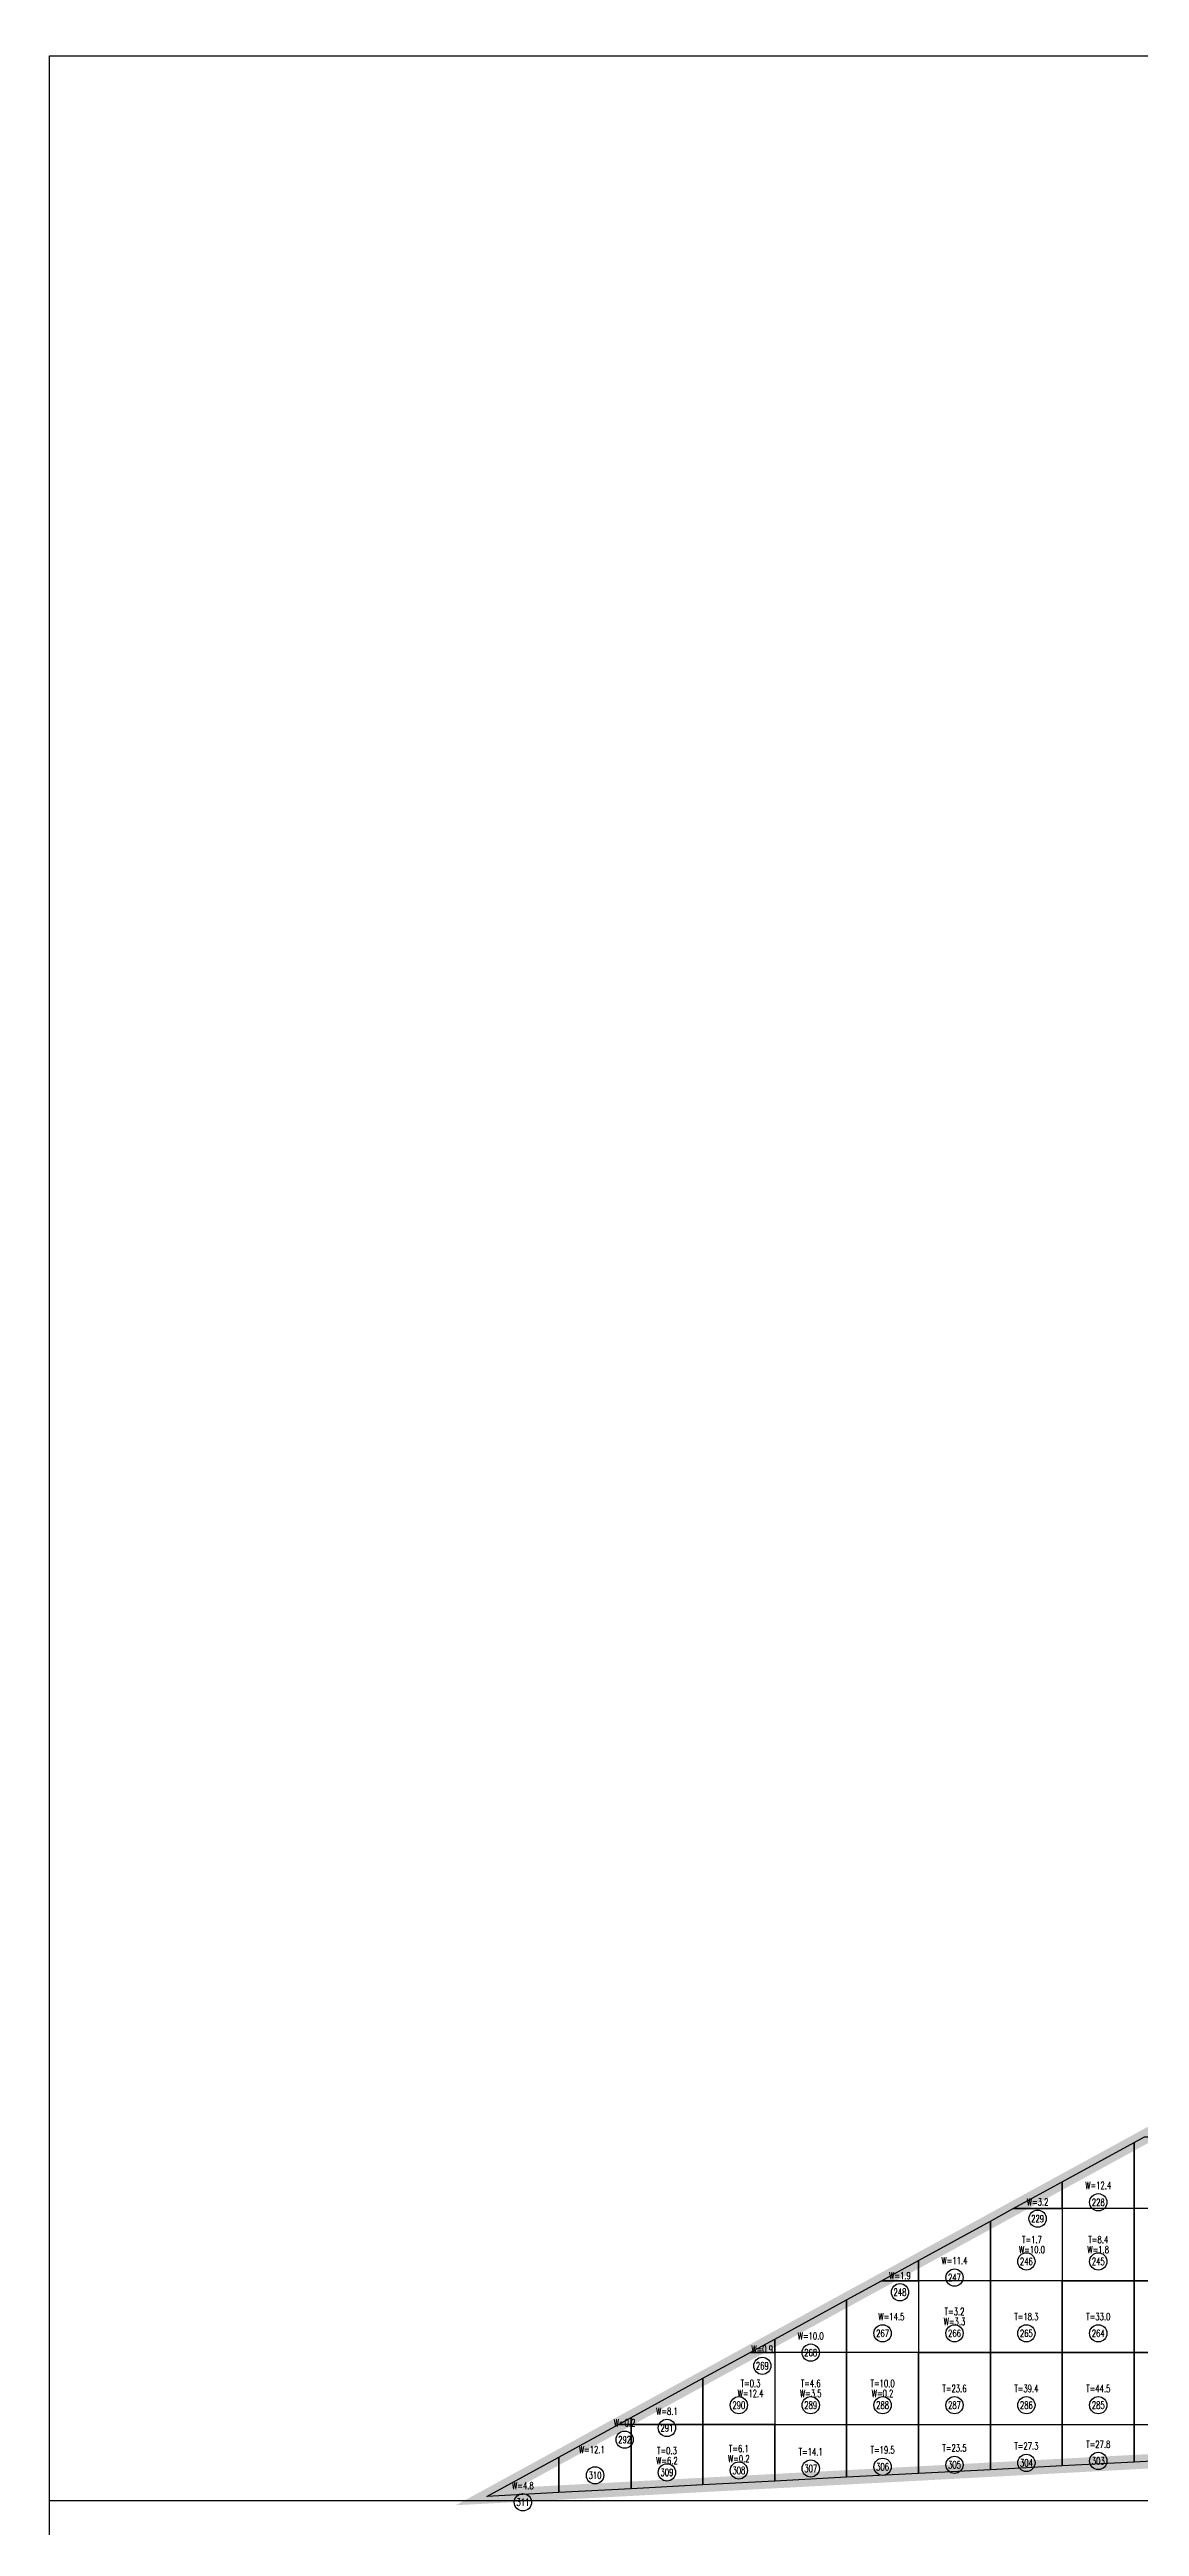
# Model space of a CAD drawing. Extents: x 4283 to 40403, y 1134 to 1764.
# Drawn here: x 8983.5 to 9028, y 1573 to 1674.4 of the extents above; entities that cross this region are included whole.
import ezdxf
from ezdxf.enums import TextEntityAlignment as Align

# ---------------------------------------------------------------- set-up
doc = ezdxf.new("R2010")
doc.units = 0
for name, color, linetype in [('tdz_9-1方格网', 2, 'Continuous'), ('tdz_9-1方格网计算', 7, 'Continuous'), ('tdz_土方计算图', 7, 'Continuous'), ('tdz_格田', 6, 'Continuous')]:
    doc.layers.add(name, color=color, linetype=linetype)
doc.styles.add('GLandNum', font='txt_____.ttf', dxfattribs={"width": 0.7, "height": 0.5})

msp = doc.modelspace()

# ---------------------------------------------------------------- linework, layer by layer
at = {"layer": 'tdz_9-1方格网', "linetype": 'Continuous'}
for points in [[(9028.24, 1588.97, 1999.27), (9030.77, 1588.97, 1998.92), (9030.77, 1586.03, 1998.51), (9027.82, 1586.03, 1998.83), (9027.82, 1588.74, 1999.31)], [(9027.82, 1588.74, 1999.31), (9027.82, 1586.03, 1998.83), (9024.88, 1586.03, 1999.21), (9024.88, 1587.13, 1999.47)], [(9024.88, 1587.13, 1999.47), (9024.88, 1586.03, 1999.21), (9022.87, 1586.03, 1999.53)], [(9022.87, 1586.03, 1999.53), (9024.88, 1586.03, 1999.21), (9024.88, 1583.08, 1998.29), (9021.94, 1583.08, 1998.96), (9021.94, 1585.52, 1999.55)], [(9024.88, 1586.03, 1999.21), (9024.88, 1583.08, 1998.29), (9027.82, 1583.08, 1998.07), (9027.82, 1586.03, 1998.83)], [(9027.82, 1586.03, 1998.83), (9027.82, 1583.08, 1998.07), (9030.77, 1583.08, 1998.04), (9030.77, 1586.03, 1998.51)], [(9021.94, 1585.52, 1999.55), (9021.94, 1583.08, 1998.96), (9019, 1583.08, 1999.49), (9019, 1583.91, 1999.64)], [(9019, 1583.91, 1999.64), (9019, 1583.08, 1999.49), (9017.49, 1583.08, 1999.68)], [(9017.49, 1583.08, 1999.68), (9019, 1583.08, 1999.49), (9019, 1580.14, 1998.93), (9016.06, 1580.14, 1999.2), (9016.06, 1582.3, 1999.73)], [(9019, 1583.08, 1999.49), (9019, 1580.14, 1998.93), (9021.94, 1580.14, 1998.32), (9021.94, 1583.08, 1998.96)], [(9021.94, 1583.08, 1998.96), (9021.94, 1580.14, 1998.32), (9024.88, 1580.14, 1997.71), (9024.88, 1583.08, 1998.29)], [(9024.88, 1583.08, 1998.29), (9024.88, 1580.14, 1997.71), (9027.82, 1580.14, 1997.85), (9027.82, 1583.08, 1998.07)], [(9027.82, 1583.08, 1998.07), (9027.82, 1580.14, 1997.85), (9030.77, 1580.14, 1997.89), (9030.77, 1583.08, 1998.04)], [(9016.06, 1582.3, 1999.73), (9016.06, 1580.14, 1999.2), (9013.12, 1580.14, 1999.73), (9013.12, 1580.69, 1999.81)], [(9013.12, 1580.69, 1999.81), (9013.12, 1580.14, 1999.73), (9012.11, 1580.14, 1999.84)], [(9012.11, 1580.14, 1999.84), (9013.12, 1580.14, 1999.73), (9013.12, 1577.2, 1998.89), (9010.18, 1577.2, 1999.4), (9010.18, 1579.09, 1999.9)], [(9013.12, 1580.14, 1999.73), (9013.12, 1577.2, 1998.89), (9016.06, 1577.2, 1998.54), (9016.06, 1580.14, 1999.2)], [(9016.06, 1580.14, 1999.2), (9016.06, 1577.2, 1998.54), (9019, 1577.2, 1998.27), (9019, 1580.14, 1998.93)], [(9019, 1580.14, 1998.93), (9019, 1577.2, 1998.27), (9021.94, 1577.2, 1998.01), (9021.94, 1580.14, 1998.32)], [(9021.94, 1580.14, 1998.32), (9021.94, 1577.2, 1998.01), (9024.88, 1577.2, 1997.66), (9024.88, 1580.14, 1997.71)], [(9024.88, 1580.14, 1997.71), (9024.88, 1577.2, 1997.66), (9027.82, 1577.2, 1997.65), (9027.82, 1580.14, 1997.85)], [(9027.82, 1580.14, 1997.85), (9027.82, 1577.2, 1997.65), (9030.77, 1577.2, 1997.52), (9030.77, 1580.14, 1997.89)], [(9010.18, 1579.09, 1999.9), (9010.18, 1577.2, 1999.4), (9007.24, 1577.2, 1999.98), (9007.24, 1577.48, 1999.98)], [(9004.29, 1574.42, 1999.7), (9004.29, 1575.87, 2000), (9006.73, 1577.2, 1999.99), (9007.24, 1577.2, 1999.98), (9007.24, 1574.57, 1999.41)], [(9007.24, 1577.48, 1999.98), (9007.24, 1577.2, 1999.98), (9006.73, 1577.2, 1999.99)], [(9007.24, 1574.57, 1999.41), (9007.24, 1577.2, 1999.98), (9010.18, 1577.2, 1999.4), (9010.18, 1574.73, 1999.11)], [(9010.18, 1574.73, 1999.11), (9010.18, 1577.2, 1999.4), (9013.12, 1577.2, 1998.89), (9013.12, 1574.88, 1998.81)], [(9013.12, 1574.88, 1998.81), (9013.12, 1577.2, 1998.89), (9016.06, 1577.2, 1998.54), (9016.06, 1575.04, 1998.52)], [(9016.06, 1575.04, 1998.52), (9016.06, 1577.2, 1998.54), (9019, 1577.2, 1998.27), (9019, 1575.2, 1998.22)], [(9019, 1575.2, 1998.22), (9019, 1577.2, 1998.27), (9021.94, 1577.2, 1998.01), (9021.94, 1575.35, 1997.93)], [(9021.94, 1575.35, 1997.93), (9021.94, 1577.2, 1998.01), (9024.88, 1577.2, 1997.66), (9024.88, 1575.51, 1997.63)], [(9024.88, 1575.51, 1997.63), (9024.88, 1577.2, 1997.66), (9027.82, 1577.2, 1997.65), (9027.82, 1575.66, 1997.33)], [(9027.82, 1575.66, 1997.33), (9027.82, 1577.2, 1997.65), (9030.77, 1577.2, 1997.52), (9030.77, 1575.82, 1997.04)], [(9004.29, 1575.87, 2000), (9004.29, 1574.42, 1999.7), (9001.35, 1574.26, 2000)]]:
    msp.add_polyline3d(points, close=True, dxfattribs=at)
at = {"layer": 'tdz_9-1方格网计算', "color": 7, "linetype": 'Continuous'}
for centre in [(9023.87, 1585.62), (9026.35, 1586.29), (9023.41, 1583.87), (9026.35, 1583.87), (9018.24, 1582.61), (9020.47, 1583.21), (9017.53, 1580.93), (9020.47, 1580.93), (9023.41, 1580.93), (9026.35, 1580.93), (9012.61, 1579.6), (9014.59, 1580.14), (9011.65, 1577.99), (9014.59, 1577.99), (9017.53, 1577.99), (9020.47, 1577.99), (9023.41, 1577.99), (9026.35, 1577.99), (9006.98, 1576.58), (9008.71, 1577.06), (9008.71, 1575.24), (9011.65, 1575.32), (9014.59, 1575.4), (9017.53, 1575.47), (9020.47, 1575.55), (9023.41, 1575.63), (9026.35, 1575.71), (9005.77, 1575.12), (9002.82, 1574.02)]:
    msp.add_circle(centre, 0.353, dxfattribs=at)
at = {"layer": 'tdz_土方计算图', "linetype": 'Continuous'}
for points in [[(8983.46, 1674.09), (9113.46, 1674.09)], [(8983.46, 1514.09), (8983.46, 1514.09), (8983.46, 1674.09), (8983.46, 1674.09)], [(8983.46, 1574.09), (9113.46, 1574.09)]]:
    msp.add_lwpolyline(points, dxfattribs=at)
at = {"layer": 'tdz_格田', "linetype": 'Continuous', "lineweight": 60, "const_width": 0.588}
msp.add_lwpolyline([(9001.35, 1574.26), (9062.2, 1607.54), (9073.85, 1643.94), (9085.32, 1673.92), (9095.57, 1667.97), (9068.53, 1577.82), (9001.35, 1574.26)], close=True, dxfattribs=at)

# ---------------------------------------------------------------- texts
at = {"layer": 'tdz_9-1方格网计算', "color": 173, "linetype": 'Continuous', "style": 'GLandNum', "width": 0.7}
for s, p in [('W=12.4', (9026.35, 1586.98)), ('W=3.2', (9023.87, 1586.3)), ('W=11.4', (9020.47, 1583.9)), ('W=10.0', (9023.64, 1584.35)), ('W=1.8', (9026.35, 1584.35)), ('W=1.9', (9018.24, 1583.29)), ('W=14.5', (9017.89, 1581.61)), ('W=10.0', (9014.59, 1580.82)), ('W=3.3', (9020.47, 1581.41)), ('W=0.9', (9012.61, 1580.28)), ('W=12.4', (9012.13, 1578.47)), ('W=3.5', (9014.59, 1578.47)), ('W=0.2', (9017.53, 1578.47)), ('W=8.1', (9008.71, 1577.74)), ('W=0.2', (9006.98, 1577.27)), ('W=12.1', (9005.64, 1576.17)), ('W=6.2', (9008.71, 1575.72)), ('W=0.2', (9011.65, 1575.8)), ('W=4.8', (9002.82, 1574.7))]:
    msp.add_text(s, height=0.294, dxfattribs=at).set_placement(p, align=Align.MIDDLE_CENTER)
at = {"layer": 'tdz_9-1方格网计算', "color": 7, "linetype": 'Continuous', "style": 'GLandNum', "width": 0.7}
for s, p in [('229', (9023.87, 1585.62)), ('228', (9026.35, 1586.29)), ('246', (9023.41, 1583.87)), ('245', (9026.35, 1583.87)), ('248', (9018.24, 1582.61)), ('247', (9020.47, 1583.21)), ('267', (9017.53, 1580.93)), ('266', (9020.47, 1580.93)), ('265', (9023.41, 1580.93)), ('264', (9026.35, 1580.93)), ('269', (9012.61, 1579.6)), ('268', (9014.59, 1580.14)), ('290', (9011.65, 1577.99)), ('289', (9014.59, 1577.99)), ('288', (9017.53, 1577.99)), ('287', (9020.47, 1577.99)), ('286', (9023.41, 1577.99)), ('285', (9026.35, 1577.99)), ('292', (9006.98, 1576.58)), ('291', (9008.71, 1577.06)), ('306', (9017.53, 1575.47)), ('305', (9020.47, 1575.55)), ('304', (9023.41, 1575.63)), ('303', (9026.35, 1575.71)), ('310', (9005.77, 1575.12)), ('309', (9008.71, 1575.24)), ('308', (9011.65, 1575.32)), ('307', (9014.59, 1575.4)), ('311', (9002.82, 1574.02))]:
    msp.add_text(s, height=0.294, dxfattribs=at).set_placement(p, align=Align.MIDDLE_CENTER)
at = {"layer": 'tdz_9-1方格网计算', "color": 2, "linetype": 'Continuous', "style": 'GLandNum', "width": 0.7}
for s, p in [('T=1.7', (9023.64, 1584.76)), ('T=8.4', (9026.35, 1584.76)), ('T=3.2', (9020.47, 1581.82)), ('T=18.3', (9023.41, 1581.61)), ('T=33.0', (9026.35, 1581.61)), ('T=0.3', (9012.13, 1578.88)), ('T=4.6', (9014.59, 1578.88)), ('T=10.0', (9017.53, 1578.88)), ('T=23.6', (9020.47, 1578.67)), ('T=39.4', (9023.41, 1578.67)), ('T=44.5', (9026.35, 1578.67)), ('T=0.3', (9008.71, 1576.13)), ('T=6.1', (9011.65, 1576.21)), ('T=14.1', (9014.59, 1576.08)), ('T=19.5', (9017.53, 1576.16)), ('T=23.5', (9020.47, 1576.24)), ('T=27.3', (9023.41, 1576.32)), ('T=27.8', (9026.35, 1576.39))]:
    msp.add_text(s, height=0.294, dxfattribs=at).set_placement(p, align=Align.MIDDLE_CENTER)

doc.saveas('drawing.dxf')
